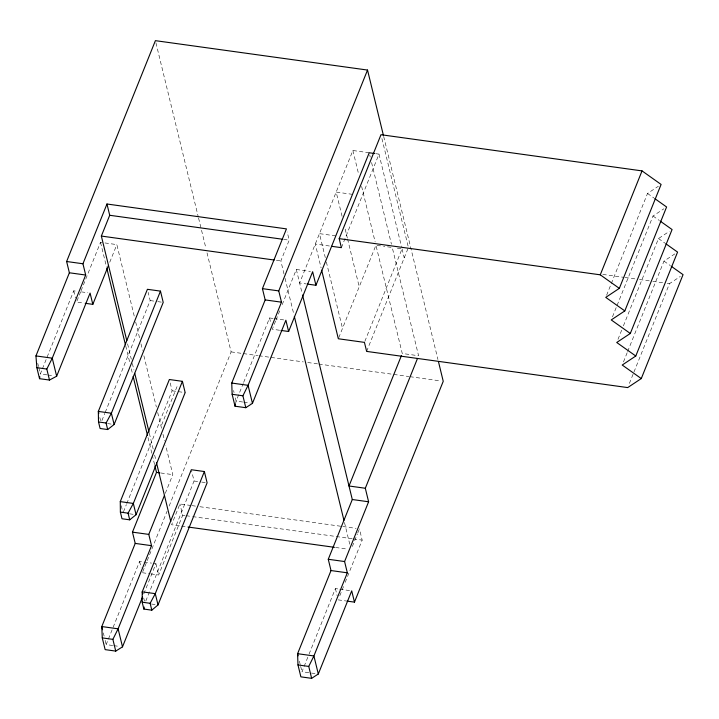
<?xml version="1.0" encoding="UTF-8"?>
<svg xmlns="http://www.w3.org/2000/svg" width="719" height="719" viewBox="0 0 719 719"><rect width="100%" height="100%" fill="white"/><g stroke="black" fill="none" stroke-linecap="round" stroke-linejoin="round"><path stroke-width="0.54" stroke-dasharray="3.6 2.7" d="M235.473 404.168L236.138 401.103L243.238 383.434M46.87 374.86L40.336 373.961L42.008 369.8M42.43 368.766L73.76 290.818L77.023 291.267M80.645 291.788L76.502 302.097L84.123 303.148M81.058 290.764L100.525 242.339L116.846 244.604L134.615 317.645M109.737 262.264L116.846 244.604M101.9 420.624L104.812 413.38M105.235 412.347L150.163 300.578L148.168 292.381M123.434 511.874L126.346 504.63M126.76 503.588L172.111 390.794L169.864 381.564M161.595 425.028L177.26 386.058M165.289 493.351L172.812 474.639L165.649 445.205M112.703 645.5L106.178 644.592L139.603 561.458L142.865 561.907M142.766 571.695L144.438 567.525M144.861 566.482L167.051 511.272M169.145 506.059L231.123 351.888L207.027 252.863M143.8 593.858L155.915 563.714L152.653 563.265M191.02 505.493L179.939 503.965L171.589 524.744L180.451 525.975M284.005 273.975L280.841 260.943L289.191 240.164L287.196 231.958M145.795 601.048L194.058 481.002L191.56 470.756M151.044 573.942L158.665 574.993L182.689 515.235L179.939 503.965M243.66 382.391L269.562 317.96L272.825 318.409M275.602 321.034L272.303 329.239L279.916 330.291M276.015 320.009L280.14 309.754M282.199 304.622L296.327 269.481L310.464 271.44M369.207 152.77L352.885 150.505L299.616 283.007L306.15 283.915M341.39 247.66L378.994 154.127L375.731 153.677M338.748 337.723L375.929 245.233L402.263 353.487L418.584 355.743L392.25 247.489L383.542 246.284M364.857 341.345L402.038 248.846L396.6 248.091M366.636 351.402L408.41 247.48L381.771 137.967M315.03 673.55L301.98 671.735L308.667 655.108M309.08 654.065L335.405 588.6L338.667 589.05M352.319 546.503L357.334 534.037M357.756 532.995L359.006 529.876M339.799 595.754L343.529 586.479M345.183 582.354L362.169 540.113L359.428 528.842M606.584 295.302L647.531 193.456L658.388 186.239M612.489 316.809L616.668 306.42M617.091 305.377L653.014 216.006L663.871 208.798M617.981 339.368L621.737 330.012M623.409 325.86L658.505 238.555L669.362 231.347M623.463 361.918L627.229 352.562M627.642 351.528L663.988 261.114L674.844 253.897M629.368 383.434L633.547 373.044M633.969 372.002L669.479 283.663L680.336 276.456M352.49 194.337L336.177 192.081L342.271 217.12M335.782 235.904L319.461 233.648L325.294 257.6M602.819 274.424L623.93 277.354M625.036 277.507L635.039 278.891M639.479 279.511L651.702 281.201M652.816 281.354L662.81 282.738M667.259 283.358L669.479 283.663M377.017 245.377L382.454 246.132M283.654 239.391L289.191 240.164M329.428 245.997L315.29 244.038L321.114 267.989M276.411 260.332L280.841 260.943M150.163 300.578L156.688 301.486M157.776 301.638L163.213 302.393M81.373 291.878L87.907 292.777M273.912 318.562L283.699 319.919M231.123 351.888L242.231 353.433M243.337 353.586L257.779 355.59M258.885 355.743L269.993 357.28M271.099 357.433L303.31 361.9M307.75 362.511L317.744 363.895M318.859 364.057L408.814 376.522M409.92 376.675L441.017 380.989M172.111 390.794L185.16 392.601M47.957 375.012L53.395 375.767M242.663 402.002L236.138 401.103L235.104 396.852M243.75 402.155L250.284 403.062M107.598 423.599L111.948 424.201M160.84 472.985L172.812 474.639M194.058 481.002L200.583 481.91M201.671 482.063L207.108 482.817M192.126 505.646L195.451 506.113M199.882 506.724L341.696 526.38M342.81 526.533L356.103 528.375M182.689 515.235L184.9 515.541M186.005 515.694L191.551 516.467M192.656 516.619L352.193 538.738M353.308 538.891L362.169 540.113M129.546 513.806L136.071 514.714M181.556 526.128L188.207 527.045M335.557 547.474L347.744 549.163M143.953 562.06L151.565 563.112M339.754 589.203L350.629 590.703M142.344 572.728L149.956 573.789M338.146 599.871L345.758 600.931M151.493 604.023L155.843 604.625M113.791 645.653L119.237 646.408M647.531 193.456L653.886 197.968M653.014 216.006L659.368 220.517M658.505 238.555L664.859 243.067M663.988 261.114L670.342 265.626M383.676 136.439L437.943 359.527M378.994 154.127L401.508 246.671M402.038 248.846L404.231 257.869M369.737 154.945L370.258 157.119M371.588 162.566L391.451 244.226M352.885 150.505L358.709 174.456M361.63 186.437L375.138 241.961M345.183 229.091L347.304 237.809M347.565 238.897L359.221 286.8M326.354 261.959L342.505 328.367M296.327 269.481L302.007 292.831M285.066 278.316L293.81 314.248M344.464 522.479L349.749 544.193M269.562 317.96L271.054 324.107M335.405 588.6L337.148 595.772M155.933 42.834L198.291 216.949M198.561 218.037L205.976 248.513M233.558 390.489L234.07 392.61M299.401 661.121L300.434 665.372M300.686 666.432L301.98 671.735M135.675 322.004L139.657 338.361M140.978 343.817L142.569 350.351M143.899 355.806L156.365 407.044M157.686 412.499L161.667 428.848M162.997 434.303L164.588 440.846M127.587 343.88L131.298 359.149M132.359 363.508L133.95 370.051M149.336 433.278L153.578 450.723M154.639 455.091L155.969 460.537M100.525 242.339L106.628 267.414M125.726 345.911L129.968 363.356M131.298 368.811L132.62 374.257M148.006 437.494L151.979 453.842M152.248 454.938L154.639 464.753M155.915 563.714L158.665 574.993M73.76 290.818L75.504 297.999M139.603 561.458L141.095 567.606M99.824 417.568L100.57 420.642M121.268 505.727L122.769 511.883M143.719 597.992L144.465 601.066M37.756 363.347L38.529 366.528M38.79 367.589L40.336 373.961M103.338 632.918L104.111 636.108M105.145 640.35L106.178 644.592"/><path stroke-width="1.08" d="M142.173 602.189L142.218 591.845L191.308 469.732L204.367 471.538L207.108 482.817L158.018 604.931L151.808 610.17L143.845 609.065L142.173 602.189L150.136 603.295L151.808 610.17M85.21 303.301L92.823 304.353L90.082 293.082L56.657 376.217L49.485 380.054L39.536 378.679L39.851 376.792M143.845 609.065L144.213 607.088M281.003 330.443L288.625 331.495L285.874 320.225L252.459 403.359L245.799 407.7L235.032 406.208L235.473 404.168M39.536 378.679L36.858 367.67L35.95 355.914L69.375 272.78L66.624 261.5L155.403 40.659L367.526 70.058L383.407 135.352M49.485 380.054L46.807 369.054L52.262 358.179L85.687 275.035L82.946 263.765L106.969 204.007L286.45 228.885L262.426 288.643L265.176 299.913L231.752 383.056L232.138 394.3L235.032 406.208M126.787 340.608L101.352 236.066L109.71 215.278L106.969 204.007M92.823 304.353L108.488 265.383M160.472 291.114L111.382 413.227L106.079 423.006L107.67 429.549L100.103 428.497L98.512 421.963L98.332 411.421L147.413 289.308L160.472 291.114L163.213 302.393L114.123 424.507L107.67 429.549M120.271 501.628L169.36 379.515L182.419 381.331L185.16 392.601L136.071 514.714L129.699 519.828L121.996 518.759L120.379 512.108L120.271 501.628L133.33 503.435L136.071 514.714M182.419 381.331L133.33 503.435L128.081 513.177L129.699 519.828M142.551 596.977L122.5 646.857L115.741 651.099L105.136 649.625L102.278 637.897L101.792 626.555L135.217 543.411L132.467 532.141L156.49 472.383L154.9 465.84M115.741 651.099L112.883 639.371L118.105 628.819L151.529 545.676L148.788 534.397L164.453 495.427M204.367 471.538L155.277 593.651L150.136 603.295M245.799 407.7L242.905 395.792L248.064 385.321L281.488 302.178L278.747 290.898L367.526 70.058M288.625 331.495L312.648 271.737L315.938 285.272L307.238 284.068M315.938 285.272L369.207 152.77L374.644 153.524M331.603 246.302L341.39 247.66L339.197 238.636L380.98 134.714L642.04 170.897L661.103 184.441L619.329 288.364L605.749 297.378L624.811 310.914L666.594 206.991L654.793 198.606M401.436 355.554L349.003 485.99L365.315 488.255L368.604 501.781L344.59 561.539L347.331 572.818L313.906 655.953L308.748 666.432L311.642 678.341L318.301 674L351.717 590.856L354.467 602.136L346.846 601.075M311.642 678.341L300.875 676.849L297.981 664.94L297.594 653.697L331.01 570.553L328.268 559.274L352.292 499.516L302.537 295.015M365.315 488.255L417.335 358.853M354.467 602.136L443.237 381.295L438.473 361.702M339.197 238.636L600.266 274.82L642.04 170.897M665.767 243.714L677.568 252.099L635.785 356.022L616.722 342.487L630.302 333.472L672.076 229.541L660.276 221.164M321.645 270.173L338.334 338.766L364.434 342.379L366.636 351.402L627.696 387.586L641.276 378.571L683.05 274.649L671.249 266.273M624.811 310.914L611.24 319.928L630.302 333.472M635.785 356.022L622.214 365.036L641.276 378.571M109.71 215.278L282.549 239.238M101.352 236.066L274.191 260.026M66.624 261.5L82.946 263.765M262.426 288.643L278.747 290.898M69.375 272.78L85.687 275.035M265.176 299.913L281.488 302.178M35.95 355.914L52.262 358.179L56.657 376.217M231.752 383.056L248.064 385.321L252.459 403.359M232.138 394.3L242.905 395.792M36.858 367.67L46.807 369.054M98.512 421.963L106.079 423.006M156.49 472.383L159.753 472.832M352.292 499.516L368.604 501.781M120.379 512.108L128.081 513.177M188.207 527.045L334.452 547.321M132.467 532.141L148.788 534.397M328.268 559.274L344.59 561.539M135.217 543.411L151.529 545.676M331.01 570.553L347.331 572.818M297.981 664.94L308.748 666.432M102.278 637.897L112.883 639.371M600.266 274.82L619.329 288.364M294.341 316.432L343.934 520.304M318.301 674L313.906 655.953L297.594 653.697L298.106 655.818M134.75 373.323L149.067 432.191M156.499 462.721L170.789 521.491M106.888 268.502L125.457 344.823M133.15 376.441L147.476 435.31M114.123 424.507L111.382 413.227L98.332 411.421L98.827 413.47M158.018 604.931L155.277 593.651L142.218 591.845L142.722 593.894M122.5 646.857L118.105 628.819L101.792 626.555L102.565 629.736"/></g></svg>
